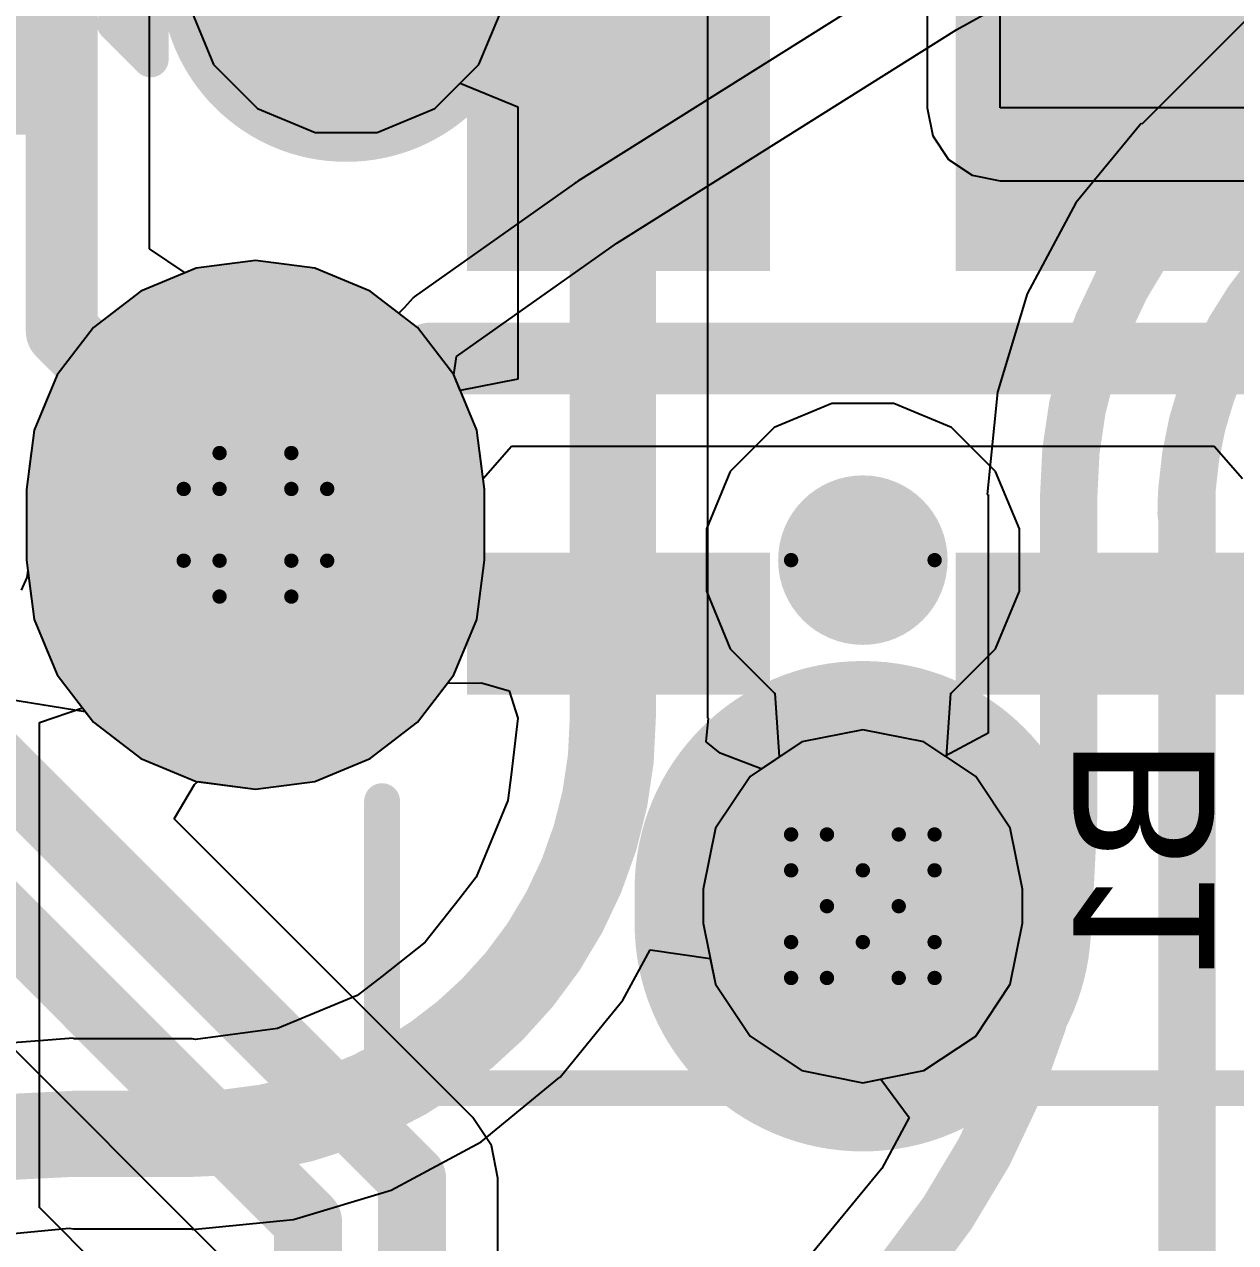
# Model space of a CAD drawing. Header units: inches. Extents: x -30 to 282, y -86 to 78.
# Drawn here: x -6.092 to -1.805, y -27.725 to -23.412 of the extents above; entities that cross this region are included whole.
import ezdxf

# ---------------------------------------------------------------- set-up
doc = ezdxf.new("R2010")
doc.units = ezdxf.units.IN
for name, color, linetype in [('Board Outline', 216, 'Continuous'), ('Bottom Layer', 5, 'Continuous'), ('Bottom Overlay', 54, 'Continuous'), ('Bottom Paste', 16, 'Continuous'), ('Bottom Solder', 6, 'Continuous'), ('Drill Drawing', 1, 'Continuous'), ('GND 01', 76, 'Continuous'), ('GND 02', 16, 'Continuous'), ('Multi-Layer', 9, 'Continuous'), ('Pad Holes', 156, 'Continuous'), ('PWR', 156, 'Continuous'), ('SIG 01', 90, 'Continuous'), ('Top Layer', 1, 'Continuous'), ('Top Solder', 216, 'Continuous'), ('Via Holes', 16, 'Continuous')]:
    doc.layers.add(name, color=color, linetype=linetype)
doc.styles.add('Arial', font='', dxfattribs={"height": 0.2})
doc.styles.get('Arial').set_extended_font_data('Arial')

# ---------------------------------------------------------------- blocks, each defined once
blk = doc.blocks.new('TYPE_C_31_D_06_B_47')
at = {"layer": 'Bottom Layer'}
for points in [[(0.6, 0.43), (0.6, 1.3), (0.9, 1.3), (0.9, 0.43)], [(1.1, 0.43), (1.1, 1.3), (1.4, 1.3), (1.4, 0.43)], [(2.6, 0.43), (2.6, 1.3), (2.9, 1.3), (2.9, 0.43)], [(0.9, -0.43), (0.9, -1.3), (0.6, -1.3), (0.6, -0.43)], [(1.4, -0.43), (1.4, -1.3), (1.1, -1.3), (1.1, -0.43)], [(2.9, -0.43), (2.9, -1.3), (2.6, -1.3), (2.6, -0.43)]]:
    blk.add_hatch(color=5, dxfattribs=at).paths.add_polyline_path(points)
h = blk.add_hatch(color=5, dxfattribs=at)
edge = h.paths.add_edge_path()
edge.add_arc((2.275, -2.15), 0.55, 90, 270)
edge.add_line((2.275, -2.7), (2.525, -2.7))
edge.add_arc((2.525, -2.15), 0.55, 270, 450)
edge.add_line((2.525, -1.6), (2.275, -1.6))
at = {"layer": 'Bottom Paste'}
for points in [[(0.6, 0.43), (0.6, 1.3), (0.9, 1.3), (0.9, 0.43)], [(1.1, 0.43), (1.1, 1.3), (1.4, 1.3), (1.4, 0.43)], [(2.6, 0.43), (2.6, 1.3), (2.9, 1.3), (2.9, 0.43)], [(0.9, -0.43), (0.9, -1.3), (0.6, -1.3), (0.6, -0.43)], [(1.4, -0.43), (1.4, -1.3), (1.1, -1.3), (1.1, -0.43)], [(2.9, -0.43), (2.9, -1.3), (2.6, -1.3), (2.6, -0.43)]]:
    blk.add_hatch(color=16, dxfattribs=at).paths.add_polyline_path(points)
at = {"layer": 'Bottom Solder'}
for points in [[(0.4984, 0.3284), (0.4984, 1.4016), (1.0016, 1.4016), (1.0016, 0.3284)], [(0.9984, 0.3284), (0.9984, 1.4016), (1.5016, 1.4016), (1.5016, 0.3284)], [(2.4984, 0.3284), (2.4984, 1.4016), (3.0016, 1.4016), (3.0016, 0.3284)], [(1.0016, -0.3284), (1.0016, -1.4016), (0.4984, -1.4016), (0.4984, -0.3284)], [(1.5016, -0.3284), (1.5016, -1.4016), (0.9984, -1.4016), (0.9984, -0.3284)], [(3.0016, -0.3284), (3.0016, -1.4016), (2.4984, -1.4016), (2.4984, -0.3284)]]:
    blk.add_hatch(color=6, dxfattribs=at).paths.add_polyline_path(points)
h = blk.add_hatch(color=6, dxfattribs=at)
edge = h.paths.add_edge_path()
edge.add_arc((3.75, 0), 0.1016, 0, 360)
h = blk.add_hatch(color=6, dxfattribs=at)
edge = h.paths.add_edge_path()
edge.add_arc((2.275, -2.15), 0.6516, 90, 270)
edge.add_line((2.275, -2.8016), (2.525, -2.8016))
edge.add_arc((2.525, -2.15), 0.6516, 270, 450)
edge.add_line((2.525, -1.4984), (2.275, -1.4984))
at = {"layer": 'GND 01'}
h = blk.add_hatch(color=76, dxfattribs=at)
edge = h.paths.add_edge_path()
edge.add_arc((3.69, 0), 0.808, 90, 270)
edge.add_line((3.69, -0.808), (3.81, -0.808))
edge.add_arc((3.81, 0), 0.808, 270, 450)
edge.add_line((3.81, 0.808), (3.69, 0.808))
h = blk.add_hatch(color=76, dxfattribs=at)
edge = h.paths.add_edge_path()
edge.add_arc((2.275, -2.15), 0.808, 90, 270)
edge.add_line((2.275, -2.958), (2.525, -2.958))
edge.add_arc((2.525, -2.15), 0.808, 270, 450)
edge.add_line((2.525, -1.342), (2.275, -1.342))
at = {"layer": 'GND 02'}
h = blk.add_hatch(color=16, dxfattribs=at)
edge = h.paths.add_edge_path()
edge.add_arc((3.69, 0), 0.808, 90, 270)
edge.add_line((3.69, -0.808), (3.81, -0.808))
edge.add_arc((3.81, 0), 0.808, 270, 450)
edge.add_line((3.81, 0.808), (3.69, 0.808))
h = blk.add_hatch(color=16, dxfattribs=at)
edge = h.paths.add_edge_path()
edge.add_arc((2.275, -2.15), 0.808, 90, 270)
edge.add_line((2.275, -2.958), (2.525, -2.958))
edge.add_arc((2.525, -2.15), 0.808, 270, 450)
edge.add_line((2.525, -1.342), (2.275, -1.342))
at = {"layer": 'Multi-Layer'}
h = blk.add_hatch(color=9, dxfattribs=at)
edge = h.paths.add_edge_path()
edge.add_arc((2.275, -2.15), 0.55, 90, 270)
edge.add_line((2.275, -2.7), (2.525, -2.7))
edge.add_arc((2.525, -2.15), 0.55, 270, 450)
edge.add_line((2.525, -1.6), (2.275, -1.6))
at = {"layer": 'Pad Holes'}
h = blk.add_hatch(color=7, dxfattribs=at)
edge = h.paths.add_edge_path()
edge.add_arc((3.69, 0), 0.3, 90, 270)
edge.add_line((3.69, -0.3), (3.81, -0.3))
edge.add_arc((3.81, 0), 0.3, 270, 450)
edge.add_line((3.81, 0.3), (3.69, 0.3))
h = blk.add_hatch(color=7, dxfattribs=at)
edge = h.paths.add_edge_path()
edge.add_arc((2.275, -2.15), 0.3, 90, 270)
edge.add_line((2.275, -2.45), (2.525, -2.45))
edge.add_arc((2.525, -2.15), 0.3, 270, 450)
edge.add_line((2.525, -1.85), (2.275, -1.85))
at = {"layer": 'PWR'}
h = blk.add_hatch(color=156, dxfattribs=at)
edge = h.paths.add_edge_path()
edge.add_arc((2.275, -2.15), 0.55, 90, 270)
edge.add_line((2.275, -2.7), (2.525, -2.7))
edge.add_arc((2.525, -2.15), 0.55, 270, 450)
edge.add_line((2.525, -1.6), (2.275, -1.6))
at = {"layer": 'SIG 01'}
h = blk.add_hatch(color=90, dxfattribs=at)
edge = h.paths.add_edge_path()
edge.add_arc((2.275, -2.15), 0.55, 90, 270)
edge.add_line((2.275, -2.7), (2.525, -2.7))
edge.add_arc((2.525, -2.15), 0.55, 270, 450)
edge.add_line((2.525, -1.6), (2.275, -1.6))
at = {"layer": 'Top Layer'}
h = blk.add_hatch(color=1, dxfattribs=at)
edge = h.paths.add_edge_path()
edge.add_arc((2.275, -2.15), 0.55, 90, 270)
edge.add_line((2.275, -2.7), (2.525, -2.7))
edge.add_arc((2.525, -2.15), 0.55, 270, 450)
edge.add_line((2.525, -1.6), (2.275, -1.6))
at = {"layer": 'Top Solder'}
h = blk.add_hatch(color=216, dxfattribs=at)
edge = h.paths.add_edge_path()
edge.add_arc((3.75, 0), 0.1016, 0, 360)
h = blk.add_hatch(color=216, dxfattribs=at)
edge = h.paths.add_edge_path()
edge.add_arc((2.275, -2.15), 0.6516, 90, 270)
edge.add_line((2.275, -2.8016), (2.525, -2.8016))
edge.add_arc((2.525, -2.15), 0.6516, 270, 450)
edge.add_line((2.525, -1.4984), (2.275, -1.4984))
at = {"layer": 'Bottom Overlay', "const_width": 0.127}
for points in [[(4.3942, -1.7018), (4.3942, 1.7018)], [(4.3942, -1.7018), (3.3782, -1.7018)]]:
    blk.add_lwpolyline(points, dxfattribs=at)
at = {"layer": 'Bottom Overlay', "const_width": 0.0635}
for points in [[(3.3464, -1.7018, 1), (3.4099, -1.7018, 1)], [(4.3624, -1.7018, 1), (4.4259, -1.7018, 1)], [(4.3624, -1.7018, 1), (4.4259, -1.7018, 1)]]:
    blk.add_lwpolyline(points, format="xyb", close=True, dxfattribs=at)
at = {"layer": 'Bottom Overlay', "style": 'Arial', "text_generation_flag": 2}
blk.add_text('B1', height=0.5, rotation=-180, dxfattribs=at).set_placement((3.1496, 1.2446))
blk = doc.blocks.new('S___23_B_123')
at = {"layer": 'Bottom Layer'}
for points in [[(-1.36, 1.46), (-0.54, 1.46), (-0.54, 0.54), (-1.36, 0.54)], [(0.54, 1.46), (1.36, 1.46), (1.36, 0.54), (0.54, 0.54)], [(-0.41, -0.54), (0.41, -0.54), (0.41, -1.46), (-0.41, -1.46)]]:
    blk.add_hatch(color=5, dxfattribs=at).paths.add_polyline_path(points)
at = {"layer": 'Bottom Paste'}
for points in [[(-1.36, 1.46), (-0.54, 1.46), (-0.54, 0.54), (-1.36, 0.54)], [(0.54, 1.46), (1.36, 1.46), (1.36, 0.54), (0.54, 0.54)], [(-0.41, -0.54), (0.41, -0.54), (0.41, -1.46), (-0.41, -1.46)]]:
    blk.add_hatch(color=16, dxfattribs=at).paths.add_polyline_path(points)
at = {"layer": 'Bottom Solder'}
for points in [[(-1.4616, 1.5616), (-0.4384, 1.5616), (-0.4384, 0.4384), (-1.4616, 0.4384)], [(0.4384, 1.5616), (1.4616, 1.5616), (1.4616, 0.4384), (0.4384, 0.4384)], [(-0.5116, -0.4384), (0.5116, -0.4384), (0.5116, -1.5616), (-0.5116, -1.5616)]]:
    blk.add_hatch(color=6, dxfattribs=at).paths.add_polyline_path(points)
at = {"layer": 'Bottom Overlay', "const_width": 0.127}
for points in [[(-1.6764, 1.2954), (-1.6764, 1.0414)], [(-1.5494, 1.1684), (-1.6764, 1.2954)], [(-1.5494, 1.1684), (-1.6764, 1.0414)], [(0.3302, 0.7874), (-0.3302, 0.7874)], [(-1.5494, 0.5842), (-1.5494, -0.8128)], [(1.5494, 0.5842), (1.5494, -0.8128)], [(-0.5588, -0.8128), (-1.5494, -0.8128)], [(1.5494, -0.8128), (0.5588, -0.8128)]]:
    blk.add_lwpolyline(points, dxfattribs=at)
at = {"layer": 'Bottom Overlay', "const_width": 0.0635}
for points in [[(-1.7082, 1.2954, 1), (-1.6446, 1.2954, 1)], [(-1.7082, 1.2954, 1), (-1.6446, 1.2954, 1)], [(-1.5812, 1.1684, 1), (-1.5176, 1.1684, 1)], [(-1.5812, 1.1684, 1), (-1.5176, 1.1684, 1)], [(-1.7082, 1.0414, 1), (-1.6446, 1.0414, 1)], [(-1.7082, 1.0414, 1), (-1.6446, 1.0414, 1)], [(-0.3619, 0.7874, 1), (-0.2984, 0.7874, 1)], [(0.2984, 0.7874, 1), (0.3619, 0.7874, 1)], [(-1.5812, 0.5842, 1), (-1.5176, 0.5842, 1)], [(1.5176, 0.5842, 1), (1.5812, 0.5842, 1)], [(-1.5812, -0.8128, 1), (-1.5176, -0.8128, 1)], [(-1.5812, -0.8128, 1), (-1.5176, -0.8128, 1)], [(-0.5905, -0.8128, 1), (-0.5271, -0.8128, 1)], [(0.5271, -0.8128, 1), (0.5905, -0.8128, 1)], [(1.5176, -0.8128, 1), (1.5812, -0.8128, 1)], [(1.5176, -0.8128, 1), (1.5812, -0.8128, 1)]]:
    blk.add_lwpolyline(points, format="xyb", close=True, dxfattribs=at)

msp = doc.modelspace()

# ---------------------------------------------------------------- hatches: boundary and pattern name
at = {"layer": 'Bottom Layer'}
h = msp.add_hatch(color=5, dxfattribs=at)
edge = h.paths.add_edge_path()
edge.add_arc((-4.953, -23.241), 0.3, 0, 360)
h = msp.add_hatch(color=5, dxfattribs=at)
edge = h.paths.add_edge_path()
edge.add_arc((-3.1242, -25.3088), 0.3, 0, 360)
at = {"layer": 'GND 01'}
h = msp.add_hatch(color=76, dxfattribs=at)
edge = h.paths.add_edge_path()
edge.add_arc((-4.953, -23.241), 0.658, 0, 360)
at = {"layer": 'GND 02'}
h = msp.add_hatch(color=16, dxfattribs=at)
edge = h.paths.add_edge_path()
edge.add_arc((-4.953, -23.241), 0.658, 0, 360)
at = {"layer": 'PWR'}
h = msp.add_hatch(color=156, dxfattribs=at)
edge = h.paths.add_edge_path()
edge.add_arc((-4.953, -23.241), 0.3, 0, 360)
h = msp.add_hatch(color=156, dxfattribs=at)
edge = h.paths.add_edge_path()
edge.add_arc((-3.1242, -25.3088), 0.3, 0, 360)
at = {"layer": 'SIG 01'}
h = msp.add_hatch(color=90, dxfattribs=at)
edge = h.paths.add_edge_path()
edge.add_arc((-4.953, -23.241), 0.3, 0, 360)
h = msp.add_hatch(color=90, dxfattribs=at)
edge = h.paths.add_edge_path()
edge.add_arc((-3.1242, -25.3088), 0.3, 0, 360)
at = {"layer": 'Top Layer'}
msp.add_hatch(color=1, dxfattribs=at).paths.add_polyline_path([(-5.0705, -23.4263), (-4.8292, -23.4263), (-4.8292, -22.4132), (-5.0705, -22.4132)])
h = msp.add_hatch(color=1, dxfattribs=at)
edge = h.paths.add_edge_path()
edge.add_arc((-4.953, -23.241), 0.3, 0, 360)
h = msp.add_hatch(color=1, dxfattribs=at)
edge = h.paths.add_edge_path()
edge.add_arc((-3.1242, -25.3088), 0.3, 0, 360)
at = {"layer": 'Via Holes'}
h = msp.add_hatch(color=7, dxfattribs=at)
edge = h.paths.add_edge_path()
edge.add_arc((-3.1242, -25.3088), 0.15, 0, 360)

# ---------------------------------------------------------------- linework, layer by layer
at = {"layer": 'Board Outline', "const_width": 0.254}
msp.add_lwpolyline([(37.4947, -16.4465, -2.502525), (-17.2929, -16.4465)], format="xyb", dxfattribs=at)
msp.add_lwpolyline([(27.8604, -45.25, 1), (-7.6586, -45.25, 1)], format="xyb", close=True, dxfattribs=at)
at = {"layer": 'Bottom Layer'}
for p, q in [((-4.4683, -25.0202), (-4.3679, -24.9056)), ((-4.3679, -24.9056), (-1.8805, -24.9056)), ((-1.8805, -24.9056), (-1.7801, -25.0202)), ((-4.4633, -25.0588), (-4.4683, -25.0202)), ((-4.4633, -25.3088), (-4.4633, -25.0588)), ((-4.4909, -25.5187), (-4.4633, -25.3088)), ((-7.7209, -25.4473), (-5.3927, -27.7755)), ((-4.5719, -25.7143), (-4.4909, -25.5187)), ((-4.7008, -25.8822), (-4.5719, -25.7143)), ((-4.8687, -26.0111), (-4.7008, -25.8822)), ((-3.1242, -25.9089), (-3.3404, -25.9519)), ((-2.908, -25.9519), (-3.1242, -25.9089)), ((-3.3404, -25.9519), (-3.5236, -26.0744)), ((-2.7248, -26.0744), (-2.908, -25.9519)), ((-5.0643, -26.0921), (-4.8687, -26.0111)), ((-3.5236, -26.0744), (-3.6461, -26.2576)), ((-2.6023, -26.2576), (-2.7248, -26.0744)), ((-5.5618, -26.2249), (-5.4902, -26.1025)), ((-5.4902, -26.1025), (-5.4783, -26.0929)), ((-5.4783, -26.0929), (-5.2742, -26.1197)), ((-5.2742, -26.1197), (-5.0643, -26.0921)), ((-4.5049, -27.2818), (-5.5618, -26.2249)), ((-3.6461, -26.2576), (-3.6891, -26.4738)), ((-2.5593, -26.4738), (-2.6023, -26.2576)), ((-3.6891, -26.4738), (-3.6891, -26.5938)), ((-2.5593, -26.5938), (-2.5593, -26.4738)), ((-3.6891, -26.5938), (-3.6461, -26.81)), ((-2.6023, -26.81), (-2.5593, -26.5938)), ((-3.6461, -26.81), (-3.5236, -26.9932)), ((-2.7248, -26.9932), (-2.6023, -26.81)), ((-3.5236, -26.9932), (-3.3404, -27.1157)), ((-2.908, -27.1157), (-2.7248, -26.9932)), ((-3.3404, -27.1157), (-3.1242, -27.1587)), ((-3.1242, -27.1587), (-2.908, -27.1157)), ((-4.4389, -27.3805), (-4.5049, -27.2818)), ((-4.4158, -27.4969), (-4.4389, -27.3805)), ((-4.4158, -33.6692), (-4.4158, -27.4969))]:
    msp.add_line(p, q, dxfattribs=at)
for points, const_width in [([(-2.2592, -23.5338), (0.2658, -23.5338)], 0.2413), ([(-5.2422, -25.1838), (-4.6532, -24.5948)], 0.254), ([(-4.6532, -24.5948), (-1.5952, -24.5948)], 0.254), ([(-7.1375, -25.0795), (-4.7201, -27.4969)], 0.2413), ([(-5.2742, -25.1838), (-5.2422, -25.1838)], 0.254), ([(-7.5058, -25.2321), (-5.0884, -27.6495)], 0.2413), ([(-4.7201, -33.6692), (-4.7201, -27.4969)], 0.2413), ([(-5.0884, -33.6669), (-5.0884, -27.6495)], 0.2413)]:
    msp.add_lwpolyline(points, dxfattribs=dict(at, const_width=const_width))
for points, const_width in [([(-2.3195, -23.5338, 1), (-2.1989, -23.5338, 1)], 0.1206), ([(-4.7167, -24.5948, 1), (-4.5897, -24.5948, 1)], 0.127), ([(-4.7167, -24.5948, 1), (-4.5897, -24.5948, 1)], 0.127), ([(-5.3377, -25.1838, 1), (-5.2107, -25.1838, 1)], 0.127), ([(-5.3057, -25.1838, 1), (-5.1787, -25.1838, 1)], 0.127), ([(-5.3057, -25.1838, 1), (-5.1787, -25.1838, 1)], 0.127), ([(-4.7804, -27.4969, 1), (-4.6598, -27.4969, 1)], 0.1206), ([(-4.7804, -27.4969, 1), (-4.6598, -27.4969, 1)], 0.1206), ([(-5.1487, -27.6495, 1), (-5.0281, -27.6495, 1)], 0.1206), ([(-5.1487, -27.6495, 1), (-5.0281, -27.6495, 1)], 0.1206)]:
    msp.add_lwpolyline(points, format="xyb", close=True, dxfattribs=dict(at, const_width=const_width))
at = {"layer": 'Drill Drawing'}
for points, const_width in [([(-4.699, -23.241, 1), (-5.207, -23.241, 1)], 0.0508), ([(-5.4139, -24.9298, 1), (-5.3885, -24.9298, 1)], 0.0254), ([(-5.4139, -24.9298, 1), (-5.3885, -24.9298, 1)], 0.0254), ([(-5.1599, -24.9298, 1), (-5.1345, -24.9298, 1)], 0.0254), ([(-5.1599, -24.9298, 1), (-5.1345, -24.9298, 1)], 0.0254), ([(-5.5409, -25.0568, 1), (-5.5155, -25.0568, 1)], 0.0254), ([(-5.5409, -25.0568, 1), (-5.5155, -25.0568, 1)], 0.0254), ([(-5.4139, -25.0568, 1), (-5.3885, -25.0568, 1)], 0.0254), ([(-5.4139, -25.0568, 1), (-5.3885, -25.0568, 1)], 0.0254), ([(-5.1599, -25.0568, 1), (-5.1345, -25.0568, 1)], 0.0254), ([(-5.1599, -25.0568, 1), (-5.1345, -25.0568, 1)], 0.0254), ([(-5.0329, -25.0568, 1), (-5.0075, -25.0568, 1)], 0.0254), ([(-5.0329, -25.0568, 1), (-5.0075, -25.0568, 1)], 0.0254), ([(-2.8702, -25.3088, 1), (-3.3782, -25.3088, 1)], 0.0508), ([(-5.5409, -25.3108, 1), (-5.5155, -25.3108, 1)], 0.0254), ([(-5.5409, -25.3108, 1), (-5.5155, -25.3108, 1)], 0.0254), ([(-5.4139, -25.3108, 1), (-5.3885, -25.3108, 1)], 0.0254), ([(-5.4139, -25.3108, 1), (-5.3885, -25.3108, 1)], 0.0254), ([(-5.1599, -25.3108, 1), (-5.1345, -25.3108, 1)], 0.0254), ([(-5.1599, -25.3108, 1), (-5.1345, -25.3108, 1)], 0.0254), ([(-5.0329, -25.3108, 1), (-5.0075, -25.3108, 1)], 0.0254), ([(-5.0329, -25.3108, 1), (-5.0075, -25.3108, 1)], 0.0254), ([(-3.3909, -25.3088, 1), (-3.3655, -25.3088, 1)], 0.0254), ([(-2.8829, -25.3088, 1), (-2.8575, -25.3088, 1)], 0.0254), ([(-5.4139, -25.4378, 1), (-5.3885, -25.4378, 1)], 0.0254), ([(-5.4139, -25.4378, 1), (-5.3885, -25.4378, 1)], 0.0254), ([(-5.1599, -25.4378, 1), (-5.1345, -25.4378, 1)], 0.0254), ([(-5.1599, -25.4378, 1), (-5.1345, -25.4378, 1)], 0.0254), ([(-3.3909, -26.2798, 1), (-3.3655, -26.2798, 1)], 0.0254), ([(-3.3909, -26.2798, 1), (-3.3655, -26.2798, 1)], 0.0254), ([(-3.2639, -26.2798, 1), (-3.2385, -26.2798, 1)], 0.0254), ([(-3.2639, -26.2798, 1), (-3.2385, -26.2798, 1)], 0.0254), ([(-3.0099, -26.2798, 1), (-2.9845, -26.2798, 1)], 0.0254), ([(-3.0099, -26.2798, 1), (-2.9845, -26.2798, 1)], 0.0254), ([(-2.8829, -26.2798, 1), (-2.8575, -26.2798, 1)], 0.0254), ([(-2.8829, -26.2798, 1), (-2.8575, -26.2798, 1)], 0.0254), ([(-3.3909, -26.4068, 1), (-3.3655, -26.4068, 1)], 0.0254), ([(-3.3909, -26.4068, 1), (-3.3655, -26.4068, 1)], 0.0254), ([(-3.1369, -26.4068, 1), (-3.1115, -26.4068, 1)], 0.0254), ([(-3.1369, -26.4068, 1), (-3.1115, -26.4068, 1)], 0.0254), ([(-2.8829, -26.4068, 1), (-2.8575, -26.4068, 1)], 0.0254), ([(-2.8829, -26.4068, 1), (-2.8575, -26.4068, 1)], 0.0254), ([(-3.2639, -26.5338, 1), (-3.2385, -26.5338, 1)], 0.0254), ([(-3.2639, -26.5338, 1), (-3.2385, -26.5338, 1)], 0.0254), ([(-3.0099, -26.5338, 1), (-2.9845, -26.5338, 1)], 0.0254), ([(-3.0099, -26.5338, 1), (-2.9845, -26.5338, 1)], 0.0254), ([(-3.3909, -26.6608, 1), (-3.3655, -26.6608, 1)], 0.0254), ([(-3.3909, -26.6608, 1), (-3.3655, -26.6608, 1)], 0.0254), ([(-3.1369, -26.6608, 1), (-3.1115, -26.6608, 1)], 0.0254), ([(-3.1369, -26.6608, 1), (-3.1115, -26.6608, 1)], 0.0254), ([(-2.8829, -26.6608, 1), (-2.8575, -26.6608, 1)], 0.0254), ([(-2.8829, -26.6608, 1), (-2.8575, -26.6608, 1)], 0.0254), ([(-3.3909, -26.7878, 1), (-3.3655, -26.7878, 1)], 0.0254), ([(-3.3909, -26.7878, 1), (-3.3655, -26.7878, 1)], 0.0254), ([(-3.2639, -26.7878, 1), (-3.2385, -26.7878, 1)], 0.0254), ([(-3.2639, -26.7878, 1), (-3.2385, -26.7878, 1)], 0.0254), ([(-3.0099, -26.7878, 1), (-2.9845, -26.7878, 1)], 0.0254), ([(-3.0099, -26.7878, 1), (-2.9845, -26.7878, 1)], 0.0254), ([(-2.8829, -26.7878, 1), (-2.8575, -26.7878, 1)], 0.0254), ([(-2.8829, -26.7878, 1), (-2.8575, -26.7878, 1)], 0.0254)]:
    msp.add_lwpolyline(points, format="xyb", close=True, dxfattribs=dict(at, const_width=const_width))
at = {"layer": 'Drill Drawing', "const_width": 0.0508}
for points in [[(-5.4012, -25.0568), (-5.4012, -24.9298)], [(-5.4012, -24.9298), (-5.1472, -24.9298)], [(-5.1472, -25.0568), (-5.1472, -24.9298)], [(-5.5282, -25.3108), (-5.5282, -25.0568)], [(-5.5282, -25.0568), (-5.4012, -25.0568)], [(-5.1472, -25.0568), (-5.0202, -25.0568)], [(-5.0202, -25.3108), (-5.0202, -25.0568)], [(-5.5282, -25.3108), (-5.4012, -25.3108)], [(-5.4012, -25.4378), (-5.4012, -25.3108)], [(-5.1472, -25.3108), (-5.0202, -25.3108)], [(-5.1472, -25.4378), (-5.1472, -25.3108)], [(-5.4012, -25.4378), (-5.1472, -25.4378)], [(-3.3782, -26.4068), (-3.3782, -26.2798)], [(-3.3782, -26.2798), (-3.2512, -26.2798)], [(-3.2512, -26.2798), (-3.1242, -26.4068)], [(-3.1242, -26.4068), (-2.9972, -26.2798)], [(-2.9972, -26.2798), (-2.8702, -26.2798)], [(-2.8702, -26.4068), (-2.8702, -26.2798)], [(-3.3782, -26.4068), (-3.2512, -26.5338)], [(-2.9972, -26.5338), (-2.8702, -26.4068)], [(-3.3782, -26.6608), (-3.2512, -26.5338)], [(-2.9972, -26.5338), (-2.8702, -26.6608)], [(-3.3782, -26.7878), (-3.3782, -26.6608)], [(-3.2512, -26.7878), (-3.1242, -26.6608)], [(-3.1242, -26.6608), (-2.9972, -26.7878)], [(-2.8702, -26.7878), (-2.8702, -26.6608)], [(-3.3782, -26.7878), (-3.2512, -26.7878)], [(-2.9972, -26.7878), (-2.8702, -26.7878)]]:
    msp.add_lwpolyline(points, dxfattribs=at)
at = {"layer": 'PWR'}
for p, q in [((-2.7915, -23.43), (-1.8542, -22.9119)), ((-2.9293, -23.2107), (-4.1331, -23.9671)), ((-5.507, -23.3512), (-5.4227, -23.5548)), ((-4.4833, -23.5548), (-4.399, -23.3512)), ((-3.9953, -24.1864), (-2.7915, -23.43)), ((-5.4227, -23.5548), (-5.2668, -23.7107)), ((-4.6392, -23.7107), (-4.4833, -23.5548)), ((-5.2668, -23.7107), (-5.0632, -23.795)), ((-4.8428, -23.795), (-4.6392, -23.7107)), ((-5.0632, -23.795), (-4.8428, -23.795)), ((-4.1452, -23.9752), (-4.712, -24.3774)), ((-4.1385, -23.9722), (-4.1452, -23.9752)), ((-4.1331, -23.9671), (-4.1385, -23.9722)), ((-4.5621, -24.5886), (-3.9953, -24.1864)), ((-5.4841, -24.2755), (-5.6797, -24.3565)), ((-5.2742, -24.2479), (-5.4841, -24.2755)), ((-5.0643, -24.2755), (-5.2742, -24.2479)), ((-4.8687, -24.3565), (-5.0643, -24.2755)), ((-5.6797, -24.3565), (-5.8476, -24.4854)), ((-4.7665, -24.435), (-4.8687, -24.3565)), ((-4.7159, -24.3802), (-4.7483, -24.4158)), ((-4.7137, -24.3792), (-4.7159, -24.3802)), ((-4.712, -24.3774), (-4.7137, -24.3792)), ((-4.7483, -24.4158), (-4.7665, -24.435)), ((-5.8476, -24.4854), (-5.9765, -24.6533)), ((-4.5719, -24.6533), (-4.5621, -24.5886)), ((-5.9765, -24.6533), (-6.0575, -24.8489)), ((-4.4909, -24.8489), (-4.5719, -24.6533)), ((-3.2344, -24.7548), (-3.438, -24.8391)), ((-3.014, -24.7548), (-3.2344, -24.7548)), ((-2.8104, -24.8391), (-3.014, -24.7548)), ((-6.0575, -24.8489), (-6.0851, -25.0588)), ((-4.4633, -25.0588), (-4.4909, -24.8489)), ((-3.438, -24.8391), (-3.5939, -24.995)), ((-2.6545, -24.995), (-2.8104, -24.8391)), ((-3.5939, -24.995), (-3.6782, -25.1986)), ((-2.5702, -25.1986), (-2.6545, -24.995)), ((-6.0851, -25.0588), (-6.0851, -25.3088)), ((-4.4633, -25.3088), (-4.4633, -25.0588)), ((-3.6782, -25.1986), (-3.6782, -25.419)), ((-2.5702, -25.419), (-2.5702, -25.1986)), ((-6.0851, -25.3088), (-6.0802, -25.346)), ((-4.4909, -25.5187), (-4.4633, -25.3088)), ((-6.0802, -25.346), (-6.0834, -25.3702)), ((-6.0834, -25.3702), (-6.1036, -25.4151)), ((-3.6782, -25.419), (-3.5939, -25.6226)), ((-2.6545, -25.6226), (-2.5702, -25.419)), ((-4.5719, -25.7143), (-4.4909, -25.5187)), ((-3.5939, -25.6226), (-3.438, -25.7785)), ((-2.8104, -25.7785), (-2.6545, -25.6226)), ((-4.7008, -25.8822), (-4.5719, -25.7143)), ((-3.438, -25.7785), (-3.4356, -25.7795)), ((-3.4356, -25.7795), (-3.4207, -26.0056)), ((-2.8277, -26.0056), (-2.8128, -25.7795)), ((-2.8128, -25.7795), (-2.8104, -25.7785)), ((-6.1476, -25.8009), (-5.8765, -25.8445)), ((-5.8765, -25.8445), (-5.8476, -25.8822)), ((-5.8476, -25.8822), (-5.6797, -26.0111)), ((-4.8687, -26.0111), (-4.7008, -25.8822)), ((-5.6797, -26.0111), (-5.4841, -26.0921)), ((-5.0643, -26.0921), (-4.8687, -26.0111)), ((-3.4207, -26.0056), (-3.5236, -26.0744)), ((-2.7248, -26.0744), (-2.8277, -26.0056)), ((-3.5236, -26.0744), (-3.6461, -26.2576)), ((-2.6023, -26.2576), (-2.7248, -26.0744)), ((-5.4841, -26.0921), (-5.2742, -26.1197)), ((-5.2742, -26.1197), (-5.0643, -26.0921)), ((-3.6461, -26.2576), (-3.6891, -26.4738)), ((-2.5593, -26.4738), (-2.6023, -26.2576)), ((-3.6891, -26.4738), (-3.6891, -26.5938)), ((-2.5593, -26.5938), (-2.5593, -26.4738)), ((-3.6891, -26.5938), (-3.6461, -26.81)), ((-2.6023, -26.81), (-2.5593, -26.5938)), ((-3.6461, -26.81), (-3.5236, -26.9932)), ((-2.7248, -26.9932), (-2.6023, -26.81)), ((-3.5236, -26.9932), (-3.3404, -27.1157)), ((-2.908, -27.1157), (-2.7248, -26.9932)), ((-3.3404, -27.1157), (-3.1242, -27.1587)), ((-3.1242, -27.1587), (-2.908, -27.1157))]:
    msp.add_line(p, q, dxfattribs=at)
at = {"layer": 'SIG 01'}
for p, q in [((-2.6377, -23.7073), (-2.6377, -19.2025)), ((-2.8967, -22.1067), (-2.8967, -23.7073)), ((-3.6727, -25.8685), (-3.6727, -22.6796)), ((-5.507, -23.3512), (-5.4227, -23.5548)), ((-5.4227, -23.5548), (-5.2668, -23.7107)), ((-4.6392, -23.7107), (-4.5492, -23.6207)), ((-4.5492, -23.6207), (-4.346, -23.7048)), ((-5.2668, -23.7107), (-5.0632, -23.795)), ((-4.8428, -23.795), (-4.6392, -23.7107)), ((-4.346, -23.7048), (-4.346, -24.6677)), ((-2.8967, -23.7073), (-2.877, -23.8064)), ((6.2784, -23.7073), (-2.6377, -23.7073)), ((-5.0632, -23.795), (-4.8428, -23.795)), ((-2.877, -23.8064), (-2.8209, -23.8904)), ((-2.8209, -23.8904), (-2.7368, -23.9466)), ((-2.7368, -23.9466), (-2.6377, -23.9663)), ((-2.6377, -23.9663), (-0.2058, -23.9663)), ((-5.4841, -24.2755), (-5.6797, -24.3565)), ((-5.2742, -24.2479), (-5.4841, -24.2755)), ((-5.0643, -24.2755), (-5.2742, -24.2479)), ((-4.8687, -24.3565), (-5.0643, -24.2755)), ((-5.6797, -24.3565), (-5.8476, -24.4854)), ((-4.7008, -24.4854), (-4.8687, -24.3565)), ((-5.8476, -24.4854), (-5.9765, -24.6533)), ((-4.5719, -24.6533), (-4.7008, -24.4854)), ((-5.9765, -24.6533), (-6.0575, -24.8489)), ((-4.5492, -24.7082), (-4.5719, -24.6533)), ((-4.346, -24.6677), (-4.5492, -24.7082)), ((-6.0575, -24.8489), (-6.0851, -25.0588)), ((-6.0851, -25.0588), (-6.0851, -25.3088)), ((-6.0851, -25.3088), (-6.0575, -25.5187)), ((-6.0575, -25.5187), (-5.9765, -25.7143)), ((-5.9765, -25.7143), (-5.8476, -25.8822)), ((-4.595, -25.7444), (-4.4741, -25.7429)), ((-4.4741, -25.7429), (-4.3757, -25.7717)), ((-4.7008, -25.8822), (-4.595, -25.7444)), ((-4.3757, -25.7717), (-4.346, -25.8685)), ((-4.346, -25.8685), (-4.3689, -26.0684)), ((-4.346, -25.8685), (-4.346, -25.8685)), ((-3.6787, -25.9522), (-3.6705, -25.8685)), ((-3.6705, -25.8685), (-3.6727, -25.8685)), ((-5.8476, -25.8822), (-5.6797, -26.0111)), ((-4.8687, -26.0111), (-4.7008, -25.8822)), ((-3.1242, -25.9089), (-3.3404, -25.9519)), ((-2.908, -25.9519), (-3.1242, -25.9089)), ((-3.6287, -25.9916), (-3.6787, -25.9522)), ((-3.3404, -25.9519), (-3.484, -26.0479)), ((-2.7248, -26.0744), (-2.908, -25.9519)), ((-3.484, -26.0479), (-3.6287, -25.9916)), ((-5.6797, -26.0111), (-5.4841, -26.0921)), ((-5.0643, -26.0921), (-4.8687, -26.0111)), ((-4.3689, -26.0684), (-4.3809, -26.1597)), ((-2.6023, -26.2576), (-2.7248, -26.0744)), ((-5.4841, -26.0921), (-5.2742, -26.1197)), ((-5.2742, -26.1197), (-5.0643, -26.0921)), ((-4.3809, -26.1597), (-4.4933, -26.431)), ((-2.5593, -26.4738), (-2.6023, -26.2576)), ((-4.4933, -26.431), (-4.5526, -26.5083)), ((-2.5593, -26.5938), (-2.5593, -26.4738)), ((-4.5526, -26.5083), (-4.6739, -26.661)), ((-2.6023, -26.81), (-2.5593, -26.5938)), ((-4.674, -26.6611), (-4.8267, -26.783)), ((-4.6739, -26.661), (-4.674, -26.661)), ((-4.674, -26.661), (-4.674, -26.6611)), ((-3.9733, -26.8669), (-3.8776, -26.6877)), ((-3.8776, -26.6877), (-3.6641, -26.7194)), ((-3.6641, -26.7194), (-3.6461, -26.81)), ((-4.8267, -26.783), (-4.9139, -26.8499)), ((-3.6461, -26.81), (-3.5236, -26.9932)), ((-2.7248, -26.9932), (-2.6023, -26.81)), ((-4.9139, -26.8499), (-5.196, -26.9667)), ((-4.0679, -26.9822), (-3.9733, -26.8669)), ((-5.196, -26.9667), (-5.487, -27.0051)), ((-4.1961, -27.1388), (-4.0679, -26.9822)), ((-3.5236, -26.9932), (-3.3404, -27.1157)), ((-2.908, -27.1157), (-2.7248, -26.9932)), ((-5.9188, -27.0004), (-6.3691, -27.0359)), ((-5.9188, -27.0028), (-5.9188, -27.0004)), ((-5.5, -27.0028), (-5.9188, -27.0028)), ((-5.4997, -27.0029), (-5.5, -27.0028)), ((-5.4993, -27.0028), (-5.4997, -27.0029)), ((-5.4981, -27.0028), (-5.4993, -27.0028)), ((-5.487, -27.0051), (-5.4981, -27.0028)), ((-3.3404, -27.1157), (-3.1242, -27.1587)), ((-3.1242, -27.1587), (-2.908, -27.1157)), ((-4.4755, -27.3682), (-4.1964, -27.1391)), ((-4.1964, -27.1391), (-4.1961, -27.1388)), ((-4.7939, -27.5384), (-4.4755, -27.3682)), ((-5.1394, -27.6432), (-4.7939, -27.5384)), ((-6.3495, -27.7142), (-5.9336, -27.6732)), ((-5.9336, -27.6732), (-5.9188, -27.6762)), ((-5.9188, -27.6762), (-5.5007, -27.6762)), ((-5.5007, -27.6762), (-5.4995, -27.6762)), ((-5.4995, -27.6762), (-5.4988, -27.6786)), ((-5.4988, -27.6786), (-5.1394, -27.6432))]:
    msp.add_line(p, q, dxfattribs=at)
at = {"layer": 'SIG 01', "const_width": 0.3048}
for points in [[(-4.0093, -25.8685), (-4.0093, -22.6796)], [(-5.9188, -27.3395), (-5.5, -27.3395)], [(-5.5, -27.3395), (-5.4988, -27.3395)]]:
    msp.add_lwpolyline(points, dxfattribs=at)
for points in [[(-4.0093, -25.8685, -0.198789), (-4.4359, -26.8991)], [(-4.4359, -26.8991, -0.198976), (-5.4988, -27.3395)], [(-7.7148, -28.0834, -0.198912), (-5.9188, -27.3395)]]:
    msp.add_lwpolyline(points, format="xyb", dxfattribs=at)
at = {"layer": 'SIG 01', "const_width": 0.1524}
for points in [[(-4.0855, -25.8685, 1), (-3.9331, -25.8685, 1)], [(-4.0855, -25.8685, 1), (-3.9331, -25.8685, 1)], [(-4.5121, -26.8991, 1), (-4.3597, -26.8991, 1)], [(-4.5121, -26.8991, 1), (-4.3597, -26.8991, 1)], [(-5.995, -27.3395, 1), (-5.8426, -27.3395, 1)], [(-5.995, -27.3395, 1), (-5.8426, -27.3395, 1)], [(-5.5762, -27.3395, 1), (-5.4238, -27.3395, 1)], [(-5.5762, -27.3395, 1), (-5.4238, -27.3395, 1)], [(-5.575, -27.3395, 1), (-5.4226, -27.3395, 1)], [(-5.575, -27.3395, 1), (-5.4226, -27.3395, 1)]]:
    msp.add_lwpolyline(points, format="xyb", close=True, dxfattribs=at)
at = {"layer": 'Top Layer'}
for p, q in [((-1.6001, -23.2286), (-2.1369, -23.7654)), ((-5.507, -23.3512), (-5.4227, -23.5548)), ((-4.4833, -23.5548), (-4.399, -23.3512)), ((-5.6494, -24.2068), (-5.6494, -23.3753)), ((-5.4227, -23.5548), (-5.2668, -23.7107)), ((-4.6392, -23.7107), (-4.4833, -23.5548)), ((-5.2668, -23.7107), (-5.0632, -23.795)), ((-4.8428, -23.795), (-4.6392, -23.7107)), ((-5.0632, -23.795), (-4.8428, -23.795)), ((-2.1393, -23.763), (-2.3705, -24.0446)), ((-2.1369, -23.7654), (-2.1393, -23.763)), ((-2.3705, -24.0446), (-2.5422, -24.3659)), ((-5.5227, -24.2915), (-5.6494, -24.2068)), ((-5.4841, -24.2755), (-5.5227, -24.2915)), ((-5.2742, -24.2479), (-5.4841, -24.2755)), ((-5.0643, -24.2755), (-5.2742, -24.2479)), ((-4.8687, -24.3565), (-5.0643, -24.2755)), ((-4.7008, -24.4854), (-4.8687, -24.3565)), ((-2.5422, -24.3659), (-2.6479, -24.7145)), ((-4.5719, -24.6533), (-4.7008, -24.4854)), ((-4.4909, -24.8489), (-4.5719, -24.6533)), ((-2.6479, -24.7145), (-2.6836, -25.077)), ((-4.4633, -25.0588), (-4.4909, -24.8489)), ((-4.4633, -25.3088), (-4.4633, -25.0588)), ((-2.6836, -25.077), (-2.6802, -25.077)), ((-2.6802, -25.077), (-2.6802, -25.9209)), ((-4.4909, -25.5187), (-4.4633, -25.3088)), ((-4.5719, -25.7143), (-4.4909, -25.5187)), ((-4.7008, -25.8822), (-4.5719, -25.7143)), ((-6.0388, -25.8835), (-5.8864, -25.8317)), ((-5.8864, -25.8317), (-5.8476, -25.8822)), ((-6.0388, -27.6001), (-6.0388, -25.8835)), ((-5.8476, -25.8822), (-5.6797, -26.0111)), ((-4.8687, -26.0111), (-4.7008, -25.8822)), ((-3.1242, -25.9089), (-3.3404, -25.9519)), ((-2.908, -25.9519), (-3.1242, -25.9089)), ((-3.3404, -25.9519), (-3.5236, -26.0744)), ((-2.8326, -26.0024), (-2.908, -25.9519)), ((-2.6802, -25.9209), (-2.8326, -26.0024)), ((-5.6797, -26.0111), (-5.4841, -26.0921)), ((-5.0643, -26.0921), (-4.8687, -26.0111)), ((-3.5236, -26.0744), (-3.6461, -26.2576)), ((-5.4841, -26.0921), (-5.2742, -26.1197)), ((-5.2742, -26.1197), (-5.0643, -26.0921)), ((-3.6461, -26.2576), (-3.6891, -26.4738)), ((-3.6891, -26.4738), (-3.6891, -26.5938)), ((-3.6891, -26.5938), (-3.6461, -26.81)), ((-3.6461, -26.81), (-3.5236, -26.9932)), ((-3.5236, -26.9932), (-3.3404, -27.1157)), ((-3.3404, -27.1157), (-3.1242, -27.1587)), ((-3.1242, -27.1587), (-3.061, -27.1461)), ((-3.061, -27.1461), (-2.9606, -27.2815)), ((-2.9606, -27.2815), (-3.0572, -27.4622)), ((-3.0572, -27.4622), (-3.3303, -27.7949)), ((-4.6411, -28.9978), (-6.0388, -27.6001))]:
    msp.add_line(p, q, dxfattribs=at)
for points, const_width in [([(-5.9602, -24.4978), (-5.9602, -21.0698)], 0.254), ([(-1.9354, -23.9668), (-0.4952, -22.5265)], 0.2032), ([(-5.9602, -24.4978), (-5.2742, -25.1838)], 0.254), ([(-1.9769, -28.3836), (-1.9769, -25.0588)], 0.2032), ([(-2.3953, -26.2073), (-2.3953, -25.077)], 0.2032)]:
    msp.add_lwpolyline(points, dxfattribs=dict(at, const_width=const_width))
at = {"layer": 'Top Layer', "const_width": 0.2032}
for points in [[(-2.3953, -25.077, -0.198912), (-1.9354, -23.9668)], [(-1.9769, -25.0588, -0.181946), (-1.5952, -24.2164)], [(-1.9797, -25.1447, -0.016374), (-1.9769, -25.0588)], [(-2.3953, -26.2073, -0.198912), (-3.1392, -28.0033)]]:
    msp.add_lwpolyline(points, format="xyb", dxfattribs=at)
at = {"layer": 'Top Layer'}
for points, const_width in [([(-1.9862, -23.9668, 1), (-1.8846, -23.9668, 1)], 0.1016), ([(-1.9862, -23.9668, 1), (-1.8846, -23.9668, 1)], 0.1016), ([(-6.0237, -24.4978, 1), (-5.8967, -24.4978, 1)], 0.127), ([(-6.0237, -24.4978, 1), (-5.8967, -24.4978, 1)], 0.127), ([(-2.0277, -25.0588, 1), (-1.9261, -25.0588, 1)], 0.1016), ([(-2.0277, -25.0588, 1), (-1.9261, -25.0588, 1)], 0.1016), ([(-2.0277, -25.0588, 1), (-1.9261, -25.0588, 1)], 0.1016), ([(-2.4461, -25.077, 1), (-2.3445, -25.077, 1)], 0.1016), ([(-2.4461, -25.077, 1), (-2.3445, -25.077, 1)], 0.1016), ([(-2.0305, -25.1447, 1), (-1.9289, -25.1447, 1)], 0.1016), ([(-5.3377, -25.1838, 1), (-5.2107, -25.1838, 1)], 0.127), ([(-2.4461, -26.2073, 1), (-2.3445, -26.2073, 1)], 0.1016), ([(-2.4461, -26.2073, 1), (-2.3445, -26.2073, 1)], 0.1016)]:
    msp.add_lwpolyline(points, format="xyb", close=True, dxfattribs=dict(at, const_width=const_width))

# ---------------------------------------------------------------- block references
for name, p, rotation in [('TYPE_C_31_D_06_B_47', (-3.1242, -22.7838), 270), ('S___23_B_123', (-7.3216, -22.241), 180)]:
    msp.add_blockref(name, p, dxfattribs=dict(rotation=rotation))

doc.saveas('drawing.dxf')
